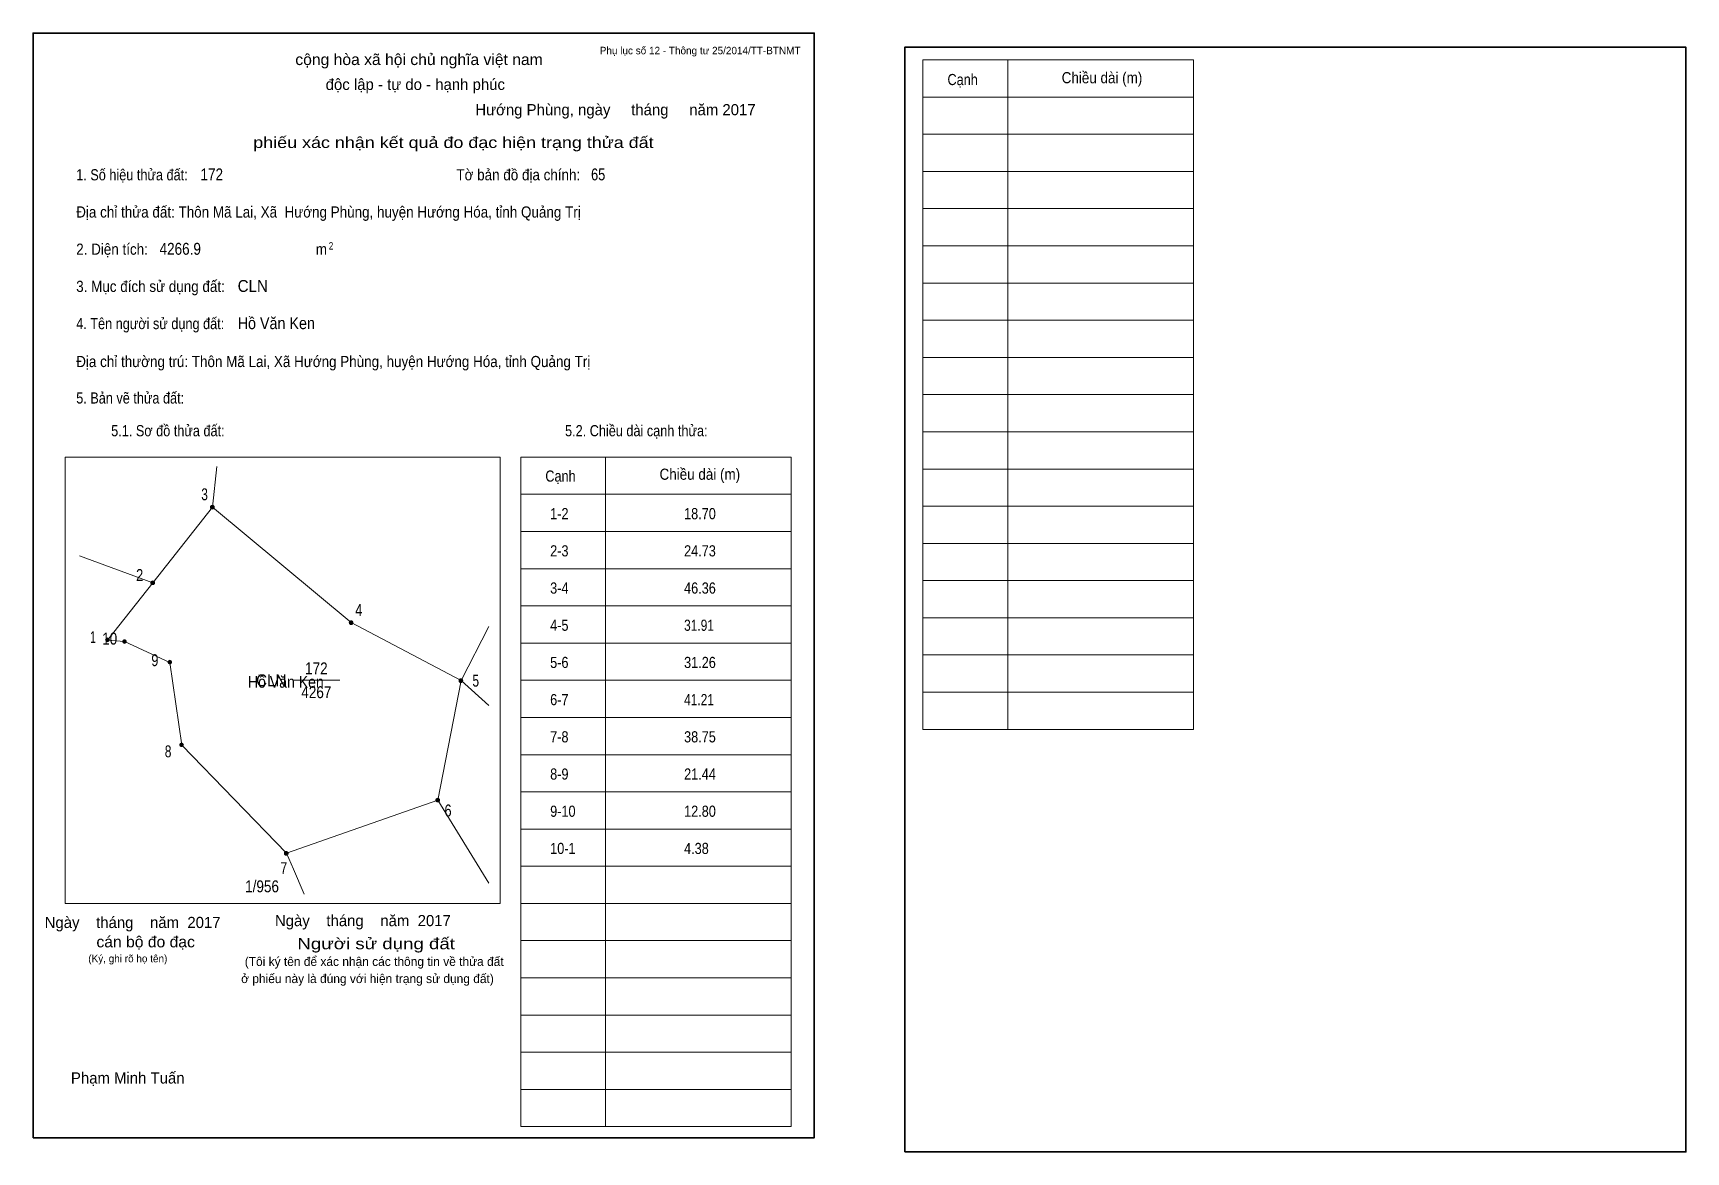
# Model space of a CAD drawing. Header units: centimetres. Extents: x 0 to 44.4, y -0.4 to 29.7.
import ezdxf
from ezdxf.enums import TextEntityAlignment as Align

# ---------------------------------------------------------------- set-up
doc = ezdxf.new("R2010")
doc.units = ezdxf.units.CM
doc.header["$LTSCALE"] = 0.12
for name, color, linetype in [('2', 7, 'Continuous'), ('30', 7, 'Continuous'), ('34', 7, 'Continuous')]:
    doc.layers.add(name, color=color, linetype=linetype)
for name, color, linetype, lineweight in [('32', 7, 'Continuous', 13), ('33', 7, 'Continuous', 13), ('6', 7, 'Continuous', 13), ('63', 7, 'Continuous', 13)]:
    doc.layers.add(name, color=color, linetype=linetype, lineweight=lineweight)

msp = doc.modelspace()

# ---------------------------------------------------------------- hatches: boundary and pattern name
at = {"layer": '32'}
for points in [[(4.8694, 16.9522, 1), (4.7694, 16.9522, 1)], [(3.2643, 14.9222, 1), (3.1643, 14.9222, 1)], [(8.5987, 13.8497, 1), (8.4987, 13.8497, 1)], [(2.0505, 13.3872, 1), (1.9505, 13.3872, 1)], [(2.5067, 13.3411, 1), (2.4067, 13.3411, 1)], [(3.7258, 12.7866, 1), (3.6258, 12.7866, 1)], [(11.5505, 12.2895, 1), (11.4505, 12.2895, 1)], [(4.0428, 10.5662, 1), (3.9428, 10.5662, 1)], [(10.9248, 9.0793, 1), (10.8248, 9.0793, 1)], [(6.8576, 7.6478, 1), (6.7576, 7.6478, 1)]]:
    msp.add_hatch(color=256, dxfattribs=at).paths.add_polyline_path(points)

# ---------------------------------------------------------------- linework, layer by layer
for centre in [(4.8194, 16.9522), (3.2143, 14.9222), (8.5487, 13.8497), (2.0005, 13.3872), (2.4567, 13.3411), (3.6758, 12.7866), (11.5005, 12.2895), (3.9928, 10.5662), (10.8748, 9.0793), (6.8076, 7.6478)]:
    msp.add_circle(centre, 0.05, dxfattribs=at)
at = {"layer": '33'}
msp.add_line((6.97, 12.3), (8.25, 12.3), dxfattribs=at)
at = {"layer": '6'}
for p, q in [((4.82, 16.95), (4.94, 18.05)), ((1.25, 15.65), (3.22, 14.92)), ((12.25, 13.75), (11.51, 12.29)), ((11.51, 12.29), (12.25, 11.62)), ((10.88, 9.08), (12.25, 6.85))]:
    msp.add_line(p, q, dxfattribs=at)
for points in [[(4.82, 16.95), (3.22, 14.92), (2, 13.38)], [(4.82, 16.95), (8.55, 13.85), (11.51, 12.29)], [(2, 13.38), (2.46, 13.34), (3.68, 12.78), (4, 10.56), (6.81, 7.65)], [(11.51, 12.29), (10.88, 9.08), (6.81, 7.65)], [(6.81, 7.65), (7, 7.22), (7.29, 6.55)]]:
    msp.add_lwpolyline(points, dxfattribs=at)
at = {"layer": '63'}
for p, q in [((23.92, 28.98), (31.19, 28.98)), ((23.92, 10.98), (23.92, 28.98)), ((26.2, 10.98), (26.2, 28.98)), ((31.19, 10.98), (31.19, 28.98)), ((23.92, 27.98), (31.19, 27.98)), ((23.92, 26.98), (31.19, 26.98)), ((23.92, 25.98), (31.19, 25.98)), ((23.92, 24.98), (31.19, 24.98)), ((23.92, 23.98), (31.19, 23.98)), ((23.92, 22.98), (31.19, 22.98)), ((23.92, 21.98), (31.19, 21.98)), ((23.92, 20.98), (31.19, 20.98)), ((23.92, 19.98), (31.19, 19.98)), ((23.92, 18.98), (31.19, 18.98)), ((0.86, 18.3), (12.56, 18.3)), ((0.86, 6.3), (0.86, 18.3)), ((12.56, 6.3), (12.56, 18.3)), ((13.11, 18.3), (20.38, 18.3)), ((13.11, 0.3), (13.11, 18.3)), ((15.39, 0.3), (15.39, 18.3)), ((20.38, 0.3), (20.38, 18.3)), ((23.92, 17.98), (31.19, 17.98)), ((13.11, 17.3), (20.38, 17.3)), ((23.92, 16.98), (31.19, 16.98)), ((13.11, 16.3), (20.38, 16.3)), ((23.92, 15.98), (31.19, 15.98)), ((13.11, 15.3), (20.38, 15.3)), ((23.92, 14.98), (31.19, 14.98)), ((13.11, 14.3), (20.38, 14.3)), ((23.92, 13.98), (31.19, 13.98)), ((13.11, 13.3), (20.38, 13.3)), ((23.92, 12.98), (31.19, 12.98)), ((13.11, 12.3), (20.38, 12.3)), ((23.92, 11.98), (31.19, 11.98)), ((13.11, 11.3), (20.38, 11.3)), ((23.92, 10.98), (31.19, 10.98)), ((13.11, 10.3), (20.38, 10.3)), ((13.11, 9.3), (20.38, 9.3)), ((13.11, 8.3), (20.38, 8.3)), ((13.11, 7.3), (20.38, 7.3)), ((0.86, 6.3), (12.56, 6.3)), ((13.11, 6.3), (20.38, 6.3)), ((13.11, 5.3), (20.38, 5.3)), ((13.11, 4.3), (20.38, 4.3)), ((13.11, 3.3), (20.38, 3.3)), ((13.11, 2.3), (20.38, 2.3)), ((13.11, 1.3), (20.38, 1.3)), ((13.11, 0.3), (20.38, 0.3))]:
    msp.add_line(p, q, dxfattribs=at)
at = {"layer": '63', "lineweight": 35}
for points in [[(0, 0), (0, 29.7), (21, 29.7), (21, 0)], [(23.43, -0.38), (23.43, 29.32), (44.43, 29.32), (44.43, -0.38)]]:
    msp.add_lwpolyline(points, close=True, dxfattribs=at)

# ---------------------------------------------------------------- texts
at = {"layer": '2', "width": 0.9}
msp.add_text('Hồ Văn Ken', height=0.3139, dxfattribs=at).set_placement((6.795, 12.1), align=Align.CENTER)
at = {"layer": '30'}
for s, height, width, p in [('1-2', 0.3, 0.85, (13.9, 16.63)), ('18.70', 0.3, 0.85, (17.5, 16.63)), ('2-3', 0.3, 0.85, (13.9, 15.63)), ('24.73', 0.3, 0.85, (17.5, 15.63)), ('3-4', 0.3, 0.85, (13.9, 14.63)), ('46.36', 0.3, 0.85, (17.5, 14.63)), ('4-5', 0.3, 0.85, (13.9, 13.63)), ('31.91', 0.3, 0.8, (17.5, 13.63)), ('5-6', 0.3, 0.85, (13.9, 12.63)), ('31.26', 0.3, 0.85, (17.5, 12.63)), ('6-7', 0.3, 0.85, (13.9, 11.63)), ('41.21', 0.3, 0.8, (17.5, 11.63)), ('7-8', 0.3, 0.85, (13.9, 10.63)), ('38.75', 0.3, 0.85, (17.5, 10.63)), ('8-9', 0.3, 0.85, (13.9, 9.63)), ('21.44', 0.3, 0.85, (17.5, 9.63)), ('9-10', 0.3, 0.85, (13.9, 8.63)), ('12.80', 0.3, 0.85, (17.5, 8.63)), ('10-1', 0.3, 0.85, (13.9, 7.63)), ('4.38', 0.3, 0.85, (17.5, 7.63)), ('1/956', 0.32, 0.85, (5.7, 6.6))]:
    msp.add_text(s, height=height, dxfattribs=dict(at, width=width)).set_placement(p)
at = {"layer": '32'}
for s, width, p in [('3', 0.75, (4.61, 17.14)), ('2', 0.8, (2.865, 14.97)), ('4', 0.8, (8.755, 14.03)), ('1', 0.65, (1.61, 13.3)), ('10', 0.85, (2.06, 13.26)), ('9', 0.8, (3.275, 12.68)), ('5', 0.75, (11.9, 12.13)), ('8', 0.75, (3.63, 10.23)), ('6', 0.8, (11.155, 8.64)), ('7', 0.75, (6.74, 7.09))]:
    msp.add_text(s, height=0.32, dxfattribs=dict(at, width=width)).set_placement(p, align=Align.CENTER)
at = {"layer": '33', "width": 0.95}
msp.add_text('CLN', height=0.32, dxfattribs=at).set_placement((6.81, 12.14), align=Align.RIGHT)
at = {"layer": '33', "width": 0.85}
for s, p in [('172', (7.615, 12.46)), ('4267', (7.615, 11.82))]:
    msp.add_text(s, height=0.32, dxfattribs=at).set_placement(p, align=Align.CENTER)
at = {"layer": '34'}
for s, width, p in [('172', 0.85, (4.5, 25.74)), ('65', 0.8, (15, 25.74)), ('4266.9', 0.85, (3.4, 23.74)), ('CLN', 0.95, (5.5, 22.74)), ('Hồ Văn Ken', 0.9, (5.5, 21.74))]:
    msp.add_text(s, height=0.32, dxfattribs=dict(at, width=width)).set_placement(p)
at = {"layer": '63'}
for s, height, p in [('Phụ lục số 12 - Thông tư 25/2014/TT-BTNMT', 0.2, (20.63, 29.13)), ('Ngày    tháng    năm  2017', 0.3, (5.04, 5.64)), ('Ngày    tháng    năm  2017', 0.3, (11.23, 5.69)), ('(Ký, ghi rõ họ tên)', 0.2, (3.61, 4.72))]:
    msp.add_text(s, height=height, dxfattribs=at).set_placement(p, align=Align.RIGHT)
at = {"layer": '63', "width": 1.05}
msp.add_text('cộng hòa xã hội chủ nghĩa việt nam', height=0.3, dxfattribs=at).set_placement((10.375, 28.84), align=Align.CENTER)
at = {"layer": '63'}
for s, height, p in [('độc lập - tự do - hạnh phúc', 0.3, (10.275, 28.17)), ('Hướng Phùng, ngày     tháng     năm 2017', 0.3, (15.655, 27.49)), ('(Tôi ký tên để xác nhận các thông tin về thửa đất ', 0.24, (9.215, 4.62)), ('ở phiếu này là đúng với hiện trạng sử dụng đất)', 0.24, (8.99, 4.16)), ('Phạm Minh Tuấn', 0.3, (2.545, 1.46))]:
    msp.add_text(s, height=height, dxfattribs=at).set_placement(p, align=Align.CENTER)
for s, height, width, p in [('Cạnh', 0.3, 0.85, (24.58, 28.3)), ('Chiều dài (m)', 0.3, 0.9, (27.65, 28.35)), ('1. Số hiệu thửa đất:', 0.3, 0.85, (1.16, 25.74)), ('Tờ bản đồ địa chính:', 0.3, 0.9, (11.38, 25.74)), ('Địa chỉ thửa đất: Thôn Mã Lai, Xã  Hướng Phùng, huyện Hướng Hóa, tỉnh Quảng Trị', 0.3, 0.9, (1.16, 24.74)), ('2. Diện tích:', 0.3, 0.9, (1.16, 23.74)), ('2', 0.2, 0.8, (7.95, 23.88)), ('m', 0.3, 0.9, (7.6, 23.74)), ('3. Mục đích sử dụng đất:', 0.3, 0.9, (1.16, 22.74)), ('4. Tên người sử dụng đất:', 0.3, 0.85, (1.16, 21.74)), ('Địa chỉ thường trú: Thôn Mã Lai, Xã Hướng Phùng, huyện Hướng Hóa, tỉnh Quảng Trị', 0.3, 0.9, (1.16, 20.72)), ('5. Bản vẽ thửa đất:', 0.3, 0.85, (1.16, 19.74)), ('5.1. Sơ đồ thửa đất:', 0.3, 0.85, (2.1, 18.86)), ('5.2. Chiều dài cạnh thửa:', 0.3, 0.85, (14.3, 18.86)), ('Cạnh', 0.3, 0.85, (13.77, 17.64)), ('Chiều dài (m)', 0.3, 0.9, (16.84, 17.69))]:
    msp.add_text(s, height=height, dxfattribs=dict(at, width=width)).set_placement(p)
for s, width, p in [('phiếu xác nhận kết quả đo đạc hiện trạng thửa đất', 1.2, (16.68, 26.61)), ('cán bộ đo đạc', 1.05, (4.35, 5.12)), ('Người sử dụng đất', 1.25, (11.34, 5.07))]:
    msp.add_text(s, height=0.3, dxfattribs=dict(at, width=width)).set_placement(p, align=Align.RIGHT)

doc.saveas('drawing.dxf')
